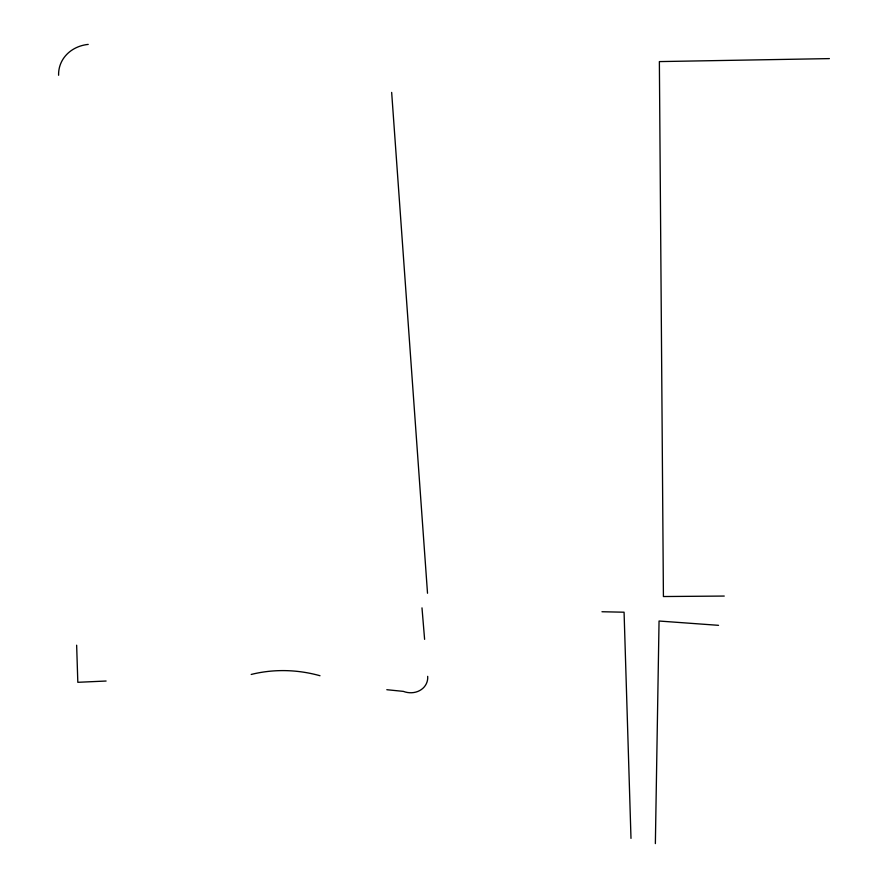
<?xml version="1.0" encoding="UTF-8"?>
<svg xmlns="http://www.w3.org/2000/svg" width="888" height="888" viewBox="0 0 888 888"><rect width="100%" height="100%" fill="white"/><g stroke="black" fill="none" stroke-linecap="round" stroke-linejoin="round"><path stroke-width="1.33" d="M655.366 843.6L659.051 621.023L718.525 625.33M106.105 681.029L77.822 682.306L76.645 645.199M829.392 58.608L659.373 61.594L663.414 596.536L724.253 596.059M601.964 611.743L624.075 612.209L630.991 838.383M386.802 689.71L403.341 691.375A18.315 16.106 15.5 0 0 427.683 676.345M421.989 607.869L424.608 639.338M391.664 92.419L427.517 593.251M251.204 674.458A122.211 107.504 15.5 0 1 320.002 675.735M58.608 75.269A36.341 31.968 15.5 0 1 88.223 44.4"/></g></svg>
